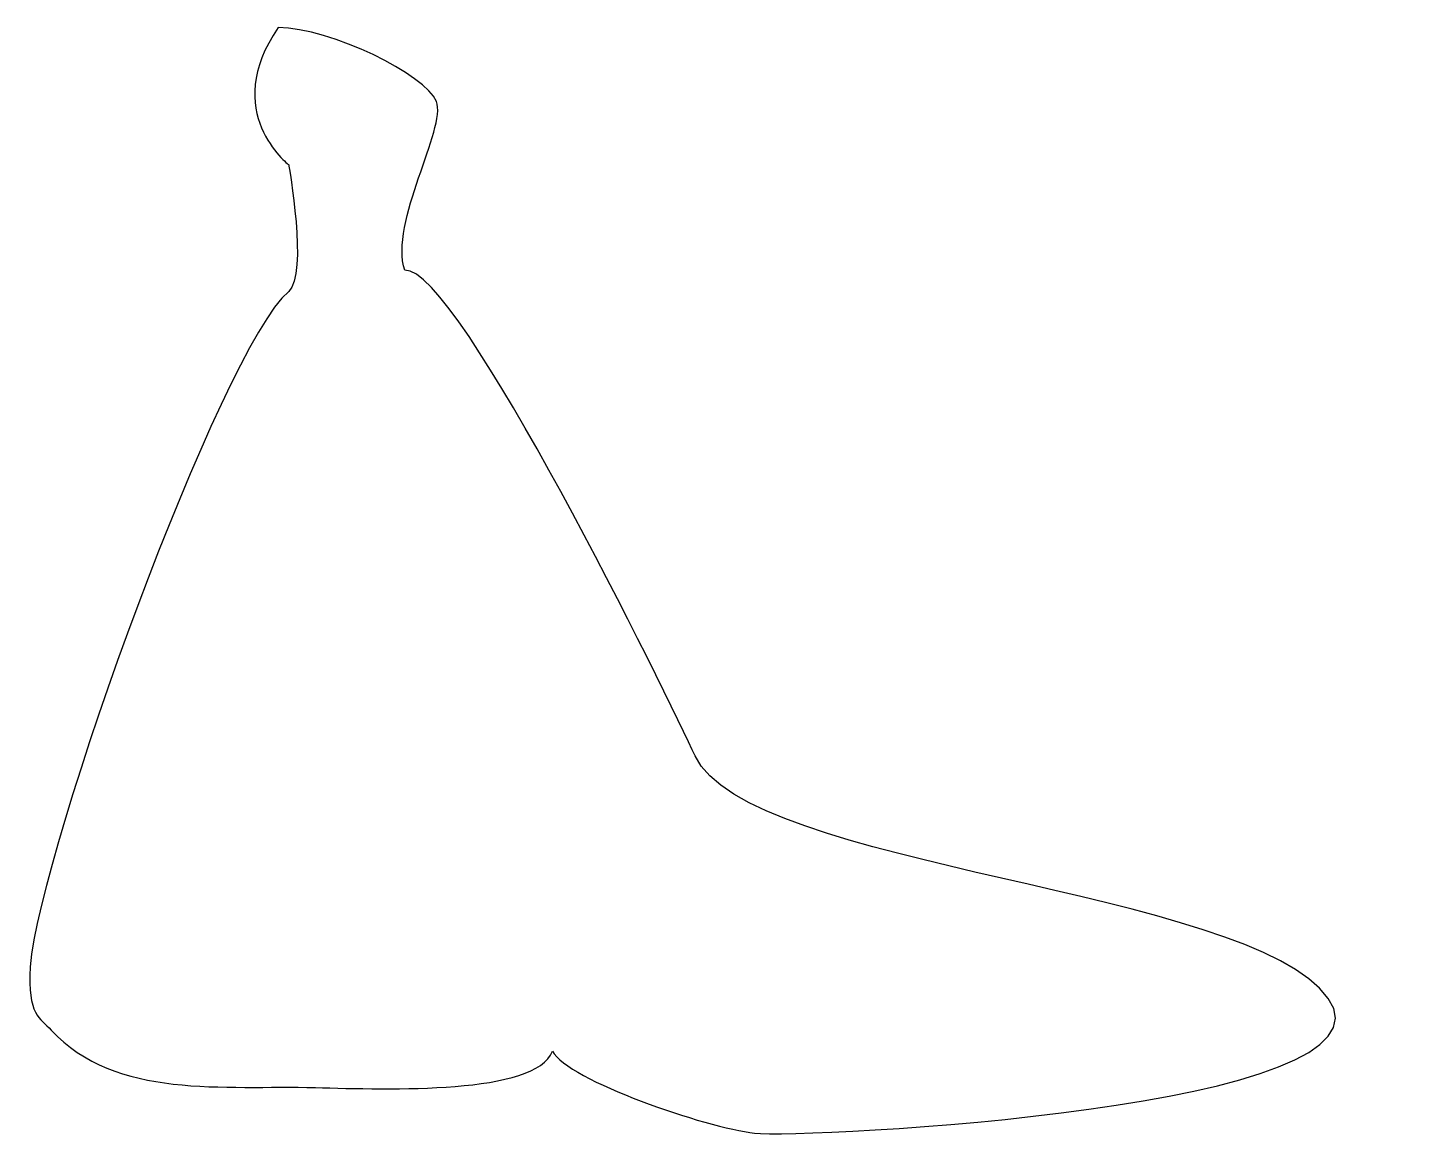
# Model space of a CAD drawing. Header units: centimetres. Extents: x -9.3 to 10.3, y -7.9 to 7.8.
import ezdxf

# ---------------------------------------------------------------- set-up
doc = ezdxf.new("R2010")
doc.units = ezdxf.units.CM
doc.header["$MEASUREMENT"] = 0
doc.layers.add('Camada 1', color=7, linetype='Continuous')

msp = doc.modelspace()

# ---------------------------------------------------------------- linework, layer by layer
at = {"layer": 'Camada 1'}
msp.add_open_spline([(-8.95993, -6.37889), (-9.12074, -6.20495), (-9.29497, -6.17339), (-9.2596, -5.48031), (-9.2596, -5.48031), (-9.10985, -3.75806), (-6.55566, 3.27261), (-5.59001, 4.10544), (-5.59001, 4.10544), (-5.3123, 4.34497), (-5.59001, 5.90273), (-5.59001, 5.90273), (-5.59001, 5.90273), (-5.59001, 5.90273), (-6.56344, 6.65149), (-5.73974, 7.84974), (-5.73974, 7.84974), (-4.99094, 7.84974), (-3.64294, 7.17566), (-3.49316, 6.80128), (-3.49316, 6.80128), (-3.34341, 6.42687), (-4.16708, 5.07903), (-3.94245, 4.40495), (-3.94245, 4.40495), (-3.19365, 4.47983), (-0.16171, -1.74868), (0.17642, -2.48477), (0.17642, -2.48477), (0.91712, -4.09709), (8.03992, -4.35709), (9.16313, -5.92957), (9.16313, -5.92957), (10.28634, -7.50209), (1.69336, -7.91627), (1.01941, -7.8414), (1.01941, -7.8414), (0.3452, -7.76652), (-1.6359, -7.09229), (-1.84566, -6.6784), (-1.84566, -6.6784), (-2.07839, -7.29689), (-4.17521, -7.22201), (-5.21013, -7.1946), (-5.21013, -7.1946), (-6.50372, -7.16071), (-8.04616, -7.36738), (-8.95993, -6.37889)], degree=3, knots=[0, 0, 0, 0, 0.07692308, 0.07692308, 0.07692308, 0.07692308, 0.15384615, 0.15384615, 0.15384615, 0.15384615, 0.23076923, 0.23076923, 0.23076923, 0.23076923, 0.30769231, 0.30769231, 0.30769231, 0.30769231, 0.38461538, 0.38461538, 0.38461538, 0.38461538, 0.46153846, 0.46153846, 0.46153846, 0.46153846, 0.53846154, 0.53846154, 0.53846154, 0.53846154, 0.61538462, 0.61538462, 0.61538462, 0.61538462, 0.69230769, 0.69230769, 0.69230769, 0.69230769, 0.76923077, 0.76923077, 0.76923077, 0.76923077, 0.84615385, 0.84615385, 0.84615385, 0.84615385, 1, 1, 1, 1], dxfattribs=at)

doc.saveas('drawing.dxf')
